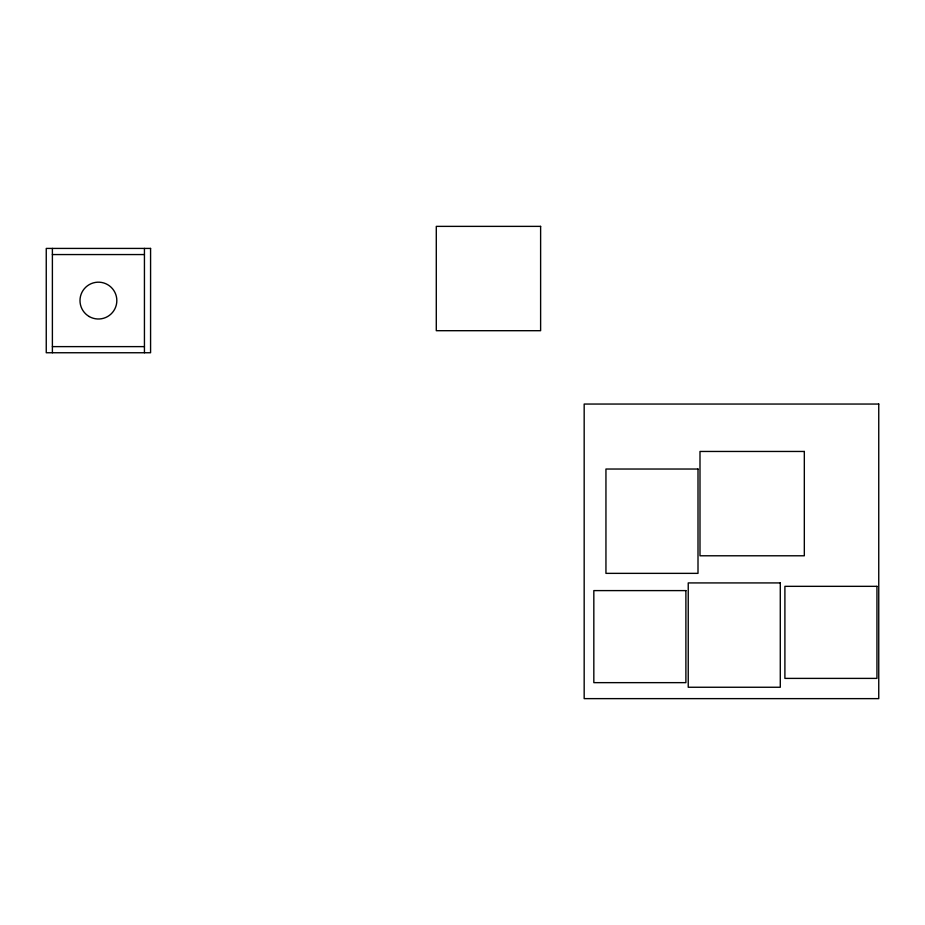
<?xml version="1.0" encoding="UTF-8"?>
<svg xmlns="http://www.w3.org/2000/svg" width="925" height="925" viewBox="0 0 925 925"><rect width="100%" height="100%" fill="white"/><g stroke="black" fill="none" stroke-linecap="round" stroke-linejoin="round"><path stroke-width="1.39" d="M52.39 254.56L144.439 254.56M52.39 346.621L144.439 346.621M144.439 248.42L144.439 352.749M52.39 248.42L52.39 352.749M540.616 226.371L436.288 226.371L436.288 330.699L540.616 330.699L540.616 226.371M150.578 248.42L46.25 248.42L46.25 352.749L150.578 352.749L150.578 248.42M878.75 404.052L584.172 404.052L584.172 698.629L878.75 698.629L878.75 404.052M804.322 451.458L699.994 451.458L699.994 555.786L804.322 555.786L804.322 451.458M698.005 469.033L605.944 469.033L605.944 573.361L698.005 573.361L698.005 469.033M780.284 582.923L688.235 582.923L688.235 687.252L780.284 687.252L780.284 582.923M876.946 586.334L784.897 586.334L784.897 678.395L876.946 678.395L876.946 586.334M685.888 590.601L593.827 590.601L593.827 682.65L685.888 682.65L685.888 590.601M89.205 316.535A18.407 18.407 0 0 0 116.828 300.59A18.407 18.407 0 0 0 89.205 284.646A18.407 18.407 0 0 0 89.205 316.535"/></g></svg>
